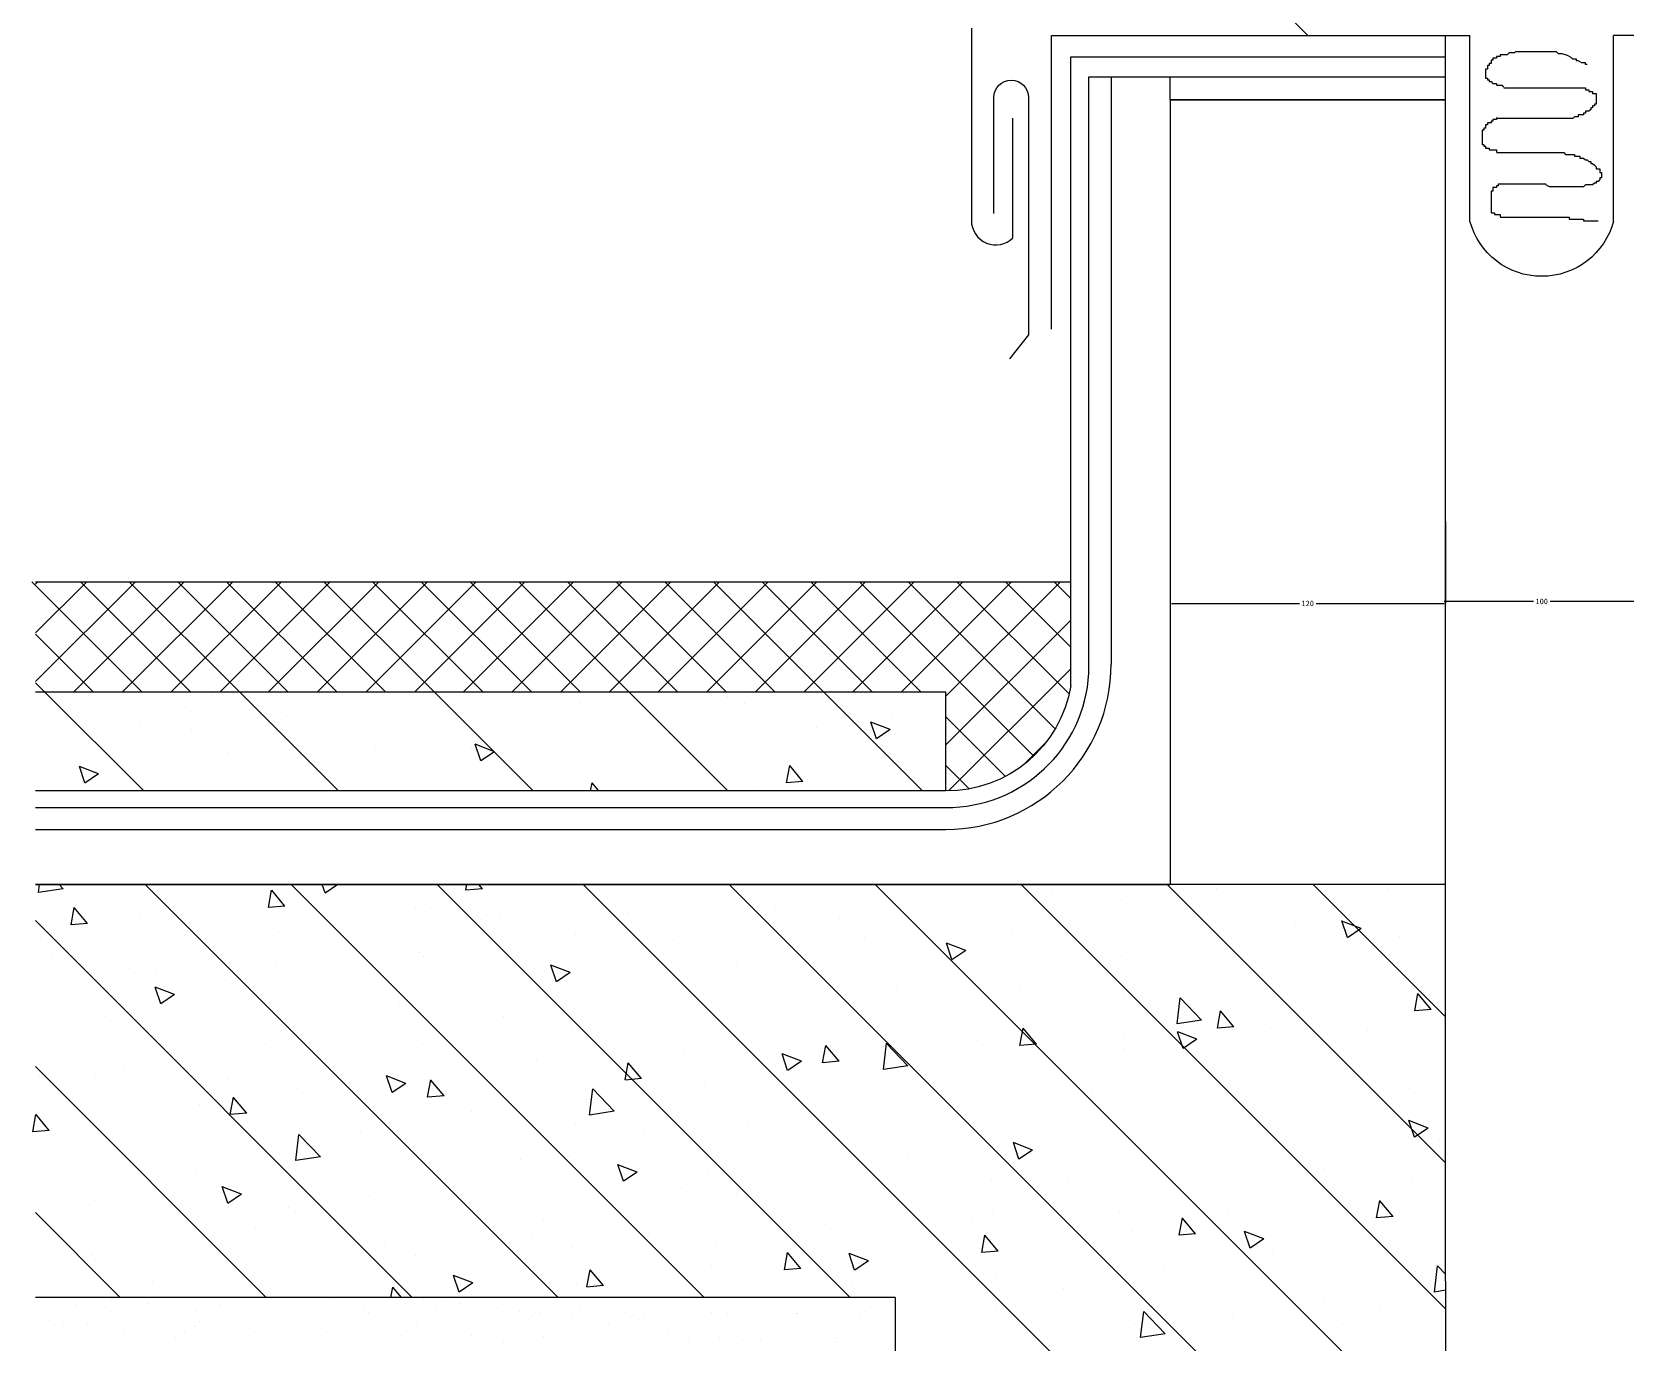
# Model space of a CAD drawing. Header units: metres. Extents: x -53639 to -48096, y 26117 to 28868.
# Drawn here: x -50565.3 to -50276, y 26707.3 to 26945.2 of the extents above; entities that cross this region are included whole.
import ezdxf

# ---------------------------------------------------------------- set-up
doc = ezdxf.new("R2010")
doc.units = ezdxf.units.M
for name, color, linetype in [('DIM', 7, 'Continuous'), ('DIM1', 7, 'Continuous'), ('HATCH', 8, 'Continuous'), ('L', 4, 'Continuous'), ('R', 1, 'Continuous')]:
    doc.layers.add(name, color=color, linetype=linetype)
doc.dimstyles.get("Standard").update_dxf_attribs({"dimtxt": 2.5, "dimasz": 2.5, "dimexe": 1.25, "dimexo": 0.625, "dimtad": 1, "dimcen": 2.5, "dimazin": 3, "dimtfac": 1, "dimtmove": 0, "dimatfit": 3})

# ---------------------------------------------------------------- blocks, each defined once
blk = doc.blocks.new('*D4')
for p, q in [((-50308.63, 26856.32), (-50308.63, 26841.79)), ((-50273.66, 26848.58), (-50273.66, 26841.79)), ((-50292.645, 26841.79), (-50308.88, 26841.79)), ((-50273.41, 26841.79), (-50289.645, 26841.79))]:
    blk.add_line(p, q)
at = {"layer": 'Defpoints'}
for p in [(-50308.63, 26856.32), (-50273.66, 26848.58), (-50273.66, 26841.79)]:
    blk.add_point(p, dxfattribs=at)
at = {"layer": 'DIM1', "insert": (-50291.145, 26841.79), "char_height": 1, "attachment_point": 5}
blk.add_mtext('100', dxfattribs=at)
blk = doc.blocks.new('*D6')
for p, q in [((-50358.63, 26848.58), (-50358.63, 26841.43)), ((-50308.63, 26848.58), (-50308.63, 26841.43)), ((-50358.38, 26841.43), (-50335.13, 26841.43)), ((-50332.13, 26841.43), (-50308.88, 26841.43))]:
    blk.add_line(p, q)
at = {"layer": 'Defpoints'}
for p in [(-50358.63, 26848.58), (-50308.63, 26848.58), (-50358.63, 26841.43)]:
    blk.add_point(p, dxfattribs=at)
at = {"layer": 'DIM1', "insert": (-50333.63, 26841.43), "char_height": 1, "attachment_point": 5}
blk.add_mtext('120', dxfattribs=at)

msp = doc.modelspace()

# ---------------------------------------------------------------- hatches: boundary and pattern name
at = {"layer": 'HATCH'}
h = msp.add_hatch(dxfattribs=at)
h.set_pattern_fill('AR-SAND', scale=2)
h.paths.add_polyline_path([(-50358.63, 26937.07), (-50358.63, 26932.89), (-50308.63, 26932.89), (-50308.63, 26937.07)])
h = msp.add_hatch(dxfattribs=at)
h.set_pattern_fill('AR-CONC', scale=5)
h.paths.add_polyline_path([(-50358.63, 26790.39), (-50308.63, 26790.39), (-50308.63, 26932.89), (-50358.63, 26932.89)])
h.paths.add_polyline_path([(-50223.66, 26932.89), (-50273.66, 26932.89), (-50273.66, 26790.39), (-50223.66, 26790.39)])

# ---------------------------------------------------------------- linework, layer by layer
at = {"layer": 'DIM'}
msp.add_line((-50308.63, 26932.89), (-50308.63, 26944.55), dxfattribs=at)
at = {"layer": 'HATCH'}
for p, q in [((-50545.29, 26825.37), (-50565.28, 26845.36)), ((-50564.62, 26844.91), (-50564.17, 26845.36)), ((-50564.62, 26836.07), (-50555.33, 26845.36)), ((-50564.62, 26827.23), (-50546.49, 26845.36)), ((-50557.64, 26825.37), (-50537.65, 26845.36)), ((-50536.45, 26825.37), (-50556.44, 26845.36)), ((-50548.8, 26825.37), (-50528.81, 26845.36)), ((-50527.61, 26825.37), (-50547.6, 26845.36)), ((-50539.96, 26825.37), (-50519.97, 26845.36)), ((-50518.78, 26825.37), (-50538.77, 26845.36)), ((-50531.12, 26825.37), (-50511.14, 26845.36)), ((-50509.94, 26825.37), (-50529.93, 26845.36)), ((-50522.29, 26825.37), (-50502.3, 26845.36)), ((-50501.1, 26825.37), (-50521.09, 26845.36)), ((-50513.45, 26825.37), (-50493.46, 26845.36)), ((-50492.26, 26825.37), (-50512.25, 26845.36)), ((-50504.61, 26825.37), (-50484.62, 26845.36)), ((-50483.42, 26825.37), (-50503.41, 26845.36)), ((-50495.77, 26825.37), (-50475.78, 26845.36)), ((-50474.58, 26825.37), (-50494.57, 26845.36)), ((-50486.93, 26825.37), (-50466.94, 26845.36)), ((-50465.74, 26825.37), (-50485.73, 26845.36)), ((-50478.09, 26825.37), (-50458.1, 26845.36)), ((-50456.9, 26825.37), (-50476.89, 26845.36)), ((-50469.25, 26825.37), (-50449.26, 26845.36)), ((-50448.07, 26825.37), (-50468.05, 26845.36)), ((-50460.41, 26825.37), (-50440.42, 26845.36)), ((-50439.23, 26825.37), (-50459.22, 26845.36)), ((-50451.58, 26825.37), (-50431.59, 26845.36)), ((-50430.39, 26825.37), (-50450.38, 26845.36)), ((-50442.74, 26825.37), (-50422.75, 26845.36)), ((-50421.55, 26825.37), (-50441.54, 26845.36)), ((-50433.9, 26825.37), (-50413.91, 26845.36)), ((-50412.71, 26825.37), (-50432.7, 26845.36)), ((-50425.06, 26825.37), (-50405.07, 26845.36)), ((-50403.87, 26825.37), (-50423.86, 26845.36)), ((-50416.22, 26825.37), (-50396.23, 26845.36)), ((-50383.43, 26813.77), (-50415.02, 26845.36)), ((-50407.38, 26825.37), (-50387.39, 26845.36)), ((-50379.52, 26818.7), (-50406.18, 26845.36)), ((-50399.33, 26824.59), (-50378.55, 26845.36)), ((-50376.97, 26824.99), (-50397.34, 26845.36)), ((-50376.65, 26833.51), (-50388.51, 26845.36)), ((-50376.65, 26842.35), (-50379.67, 26845.36)), ((-50399.33, 26815.75), (-50376.65, 26838.42)), ((-50554.13, 26825.37), (-50564.62, 26835.86)), ((-50398.85, 26807.39), (-50376.65, 26829.58)), ((-50562.97, 26825.37), (-50564.62, 26827.02)), ((-50544.98, 26807.38), (-50562.97, 26825.37)), ((-50532.44, 26824.78), (-50532.44, 26824.78)), ((-50509.63, 26807.38), (-50527.61, 26825.37)), ((-50474.27, 26807.38), (-50492.26, 26825.37)), ((-50438.92, 26807.38), (-50456.9, 26825.37)), ((-50434.91, 26824.76), (-50434.91, 26824.76)), ((-50403.56, 26807.38), (-50421.55, 26825.37)), ((-50536.45, 26821.78), (-50536.45, 26821.78)), ((-50492.4, 26822.2), (-50492.4, 26822.2)), ((-50465.71, 26823.32), (-50465.71, 26823.32)), ((-50439.02, 26824.45), (-50439.02, 26824.45)), ((-50435.87, 26823.34), (-50435.87, 26823.34)), ((-50423.35, 26821.7), (-50423.35, 26821.7)), ((-50548.77, 26820.22), (-50548.77, 26820.22)), ((-50545.78, 26819.94), (-50545.78, 26819.94)), ((-50519.09, 26821.07), (-50519.09, 26821.07)), ((-50503.28, 26819.78), (-50503.28, 26819.78)), ((-50422.87, 26818.86), (-50422.87, 26818.86)), ((-50411.93, 26816.83), (-50412.95, 26819.86)), ((-50409.44, 26818.51), (-50412.94, 26819.85)), ((-50409.23, 26821.24), (-50409.23, 26821.24)), ((-50388.56, 26810.06), (-50399.33, 26820.83)), ((-50536.26, 26818.57), (-50536.26, 26818.57)), ((-50511.19, 26818.58), (-50511.19, 26818.58)), ((-50481.3, 26814.51), (-50484.8, 26815.85)), ((-50483.79, 26812.83), (-50484.8, 26815.85)), ((-50476.25, 26816.61), (-50476.25, 26816.61)), ((-50449.56, 26817.74), (-50449.56, 26817.74)), ((-50409.44, 26818.51), (-50411.93, 26816.83)), ((-50385.02, 26812.38), (-50381.32, 26816.08)), ((-50556.33, 26813.22), (-50556.33, 26813.22)), ((-50529.64, 26814.35), (-50529.64, 26814.35)), ((-50504.68, 26814.41), (-50504.68, 26814.41)), ((-50502.94, 26815.48), (-50502.94, 26815.48)), ((-50485.52, 26815.06), (-50485.52, 26815.06)), ((-50481.3, 26814.51), (-50483.79, 26812.83)), ((-50474.12, 26814.77), (-50474.12, 26814.77)), ((-50555.65, 26808.83), (-50556.66, 26811.85)), ((-50553.16, 26810.5), (-50556.66, 26811.84)), ((-50553.16, 26810.5), (-50555.64, 26808.82)), ((-50485.74, 26811.92), (-50485.74, 26811.92)), ((-50473.23, 26810.27), (-50473.23, 26810.27)), ((-50459.55, 26811.31), (-50459.55, 26811.31)), ((-50428.27, 26808.85), (-50427.69, 26811.98)), ((-50425.28, 26809.11), (-50427.69, 26811.98)), ((-50395.11, 26807.77), (-50399.33, 26811.99)), ((-50561.81, 26808.89), (-50561.81, 26808.89)), ((-50463.83, 26807.38), (-50463.56, 26808.85)), ((-50462.33, 26807.38), (-50463.55, 26808.84)), ((-50444.96, 26809.76), (-50444.96, 26809.76)), ((-50434.3, 26808.11), (-50434.3, 26808.11)), ((-50425.28, 26809.11), (-50428.27, 26808.85)), ((-50564.06, 26788.95), (-50563.89, 26790.39)), ((-50559.6, 26789.63), (-50560.33, 26790.39)), ((-50469.72, 26715.43), (-50544.68, 26790.39)), ((-50443.22, 26715.43), (-50518.18, 26790.39)), ((-50512.04, 26788.86), (-50512.55, 26790.39)), ((-50509.75, 26790.39), (-50512.03, 26788.85)), ((-50416.72, 26715.43), (-50491.68, 26790.39)), ((-50486.48, 26789.36), (-50486.29, 26790.39)), ((-50483.49, 26789.61), (-50484.14, 26790.39)), ((-50308.63, 26633.84), (-50465.17, 26790.39)), ((-50308.63, 26660.35), (-50438.67, 26790.39)), ((-50308.63, 26686.85), (-50412.17, 26790.39)), ((-50308.63, 26713.35), (-50385.67, 26790.39)), ((-50308.63, 26739.85), (-50359.16, 26790.39)), ((-50308.63, 26766.36), (-50332.66, 26790.39)), ((-50559.6, 26789.63), (-50564.05, 26788.94)), ((-50522.33, 26786.22), (-50521.75, 26789.36)), ((-50519.33, 26786.47), (-50521.74, 26789.34)), ((-50511.77, 26788.68), (-50511.77, 26788.68)), ((-50483.49, 26789.61), (-50486.47, 26789.35)), ((-50444.29, 26787.77), (-50444.29, 26787.77)), ((-50403.62, 26787.49), (-50403.62, 26787.49)), ((-50389.2, 26788.73), (-50389.2, 26788.73)), ((-50379.99, 26789.32), (-50379.99, 26789.32)), ((-50376.94, 26788.62), (-50376.94, 26788.62)), ((-50367.48, 26787.67), (-50367.48, 26787.67)), ((-50350.26, 26789.75), (-50350.26, 26789.75)), ((-50318.94, 26789.7), (-50318.94, 26789.7)), ((-50558.17, 26783.09), (-50557.59, 26786.22)), ((-50555.17, 26783.34), (-50557.58, 26786.21)), ((-50545.77, 26784.8), (-50545.77, 26784.8)), ((-50519.33, 26786.47), (-50522.32, 26786.21)), ((-50495.71, 26786.25), (-50495.71, 26786.25)), ((-50492.84, 26786.19), (-50492.84, 26786.19)), ((-50483.65, 26784.11), (-50483.65, 26784.11)), ((-50480.33, 26784.55), (-50480.33, 26784.55)), ((-50456.97, 26785.24), (-50456.97, 26785.24)), ((-50430.3, 26786.37), (-50430.3, 26786.37)), ((-50418.63, 26784.26), (-50418.63, 26784.26)), ((-50334.12, 26784.16), (-50334.12, 26784.16)), ((-50316.42, 26786.68), (-50316.42, 26786.68)), ((-50496.22, 26715.43), (-50564.62, 26783.83)), ((-50555.17, 26783.34), (-50558.16, 26783.07)), ((-50537, 26781.86), (-50537, 26781.86)), ((-50520.53, 26781.6), (-50520.53, 26781.6)), ((-50510.33, 26782.98), (-50510.33, 26782.98)), ((-50466.57, 26781.25), (-50466.57, 26781.25)), ((-50387.48, 26781.91), (-50387.48, 26781.91)), ((-50360.8, 26783.03), (-50360.8, 26783.03)), ((-50360.05, 26783.73), (-50360.05, 26783.73)), ((-50335.92, 26783.51), (-50335.92, 26783.51)), ((-50326.41, 26780.75), (-50327.42, 26783.77)), ((-50323.92, 26782.41), (-50327.42, 26783.76)), ((-50323.92, 26782.41), (-50326.4, 26780.74)), ((-50563.68, 26780.73), (-50563.68, 26780.73)), ((-50467.51, 26778.53), (-50467.51, 26778.53)), ((-50448.77, 26780.39), (-50448.77, 26780.39)), ((-50440.83, 26779.65), (-50440.83, 26779.65)), ((-50414.16, 26780.78), (-50414.16, 26780.78)), ((-50398.23, 26776.75), (-50399.24, 26779.77)), ((-50395.73, 26778.41), (-50399.23, 26779.76)), ((-50395.73, 26778.41), (-50398.22, 26776.74)), ((-50392.67, 26780.51), (-50392.67, 26780.51)), ((-50330.91, 26778.73), (-50330.91, 26778.73)), ((-50316.99, 26781.02), (-50316.99, 26781.02)), ((-50561.62, 26777.27), (-50561.62, 26777.27)), ((-50520.86, 26776.27), (-50520.86, 26776.27)), ((-50494.87, 26778.08), (-50494.87, 26778.08)), ((-50494.19, 26777.4), (-50494.19, 26777.4)), ((-50470.05, 26772.75), (-50471.06, 26775.77)), ((-50467.55, 26774.41), (-50471.05, 26775.75)), ((-50437.43, 26776.25), (-50437.43, 26776.25)), ((-50429.84, 26777.9), (-50429.84, 26777.9)), ((-50417.33, 26776.25), (-50417.33, 26776.25)), ((-50367.43, 26777.31), (-50367.43, 26777.31)), ((-50547.54, 26775.14), (-50547.54, 26775.14)), ((-50542.69, 26774.78), (-50542.69, 26774.78)), ((-50530.18, 26773.13), (-50530.18, 26773.13)), ((-50467.55, 26774.41), (-50470.04, 26772.73)), ((-50468.92, 26774.34), (-50468.92, 26774.34)), ((-50341.77, 26773.79), (-50341.77, 26773.79)), ((-50541.87, 26768.74), (-50542.88, 26771.76)), ((-50539.37, 26770.41), (-50542.87, 26771.75)), ((-50539.37, 26770.41), (-50541.86, 26768.73)), ((-50443.68, 26771.14), (-50443.68, 26771.14)), ((-50408.28, 26771.25), (-50408.28, 26771.25)), ((-50385.77, 26772.1), (-50385.77, 26772.1)), ((-50366.85, 26769.61), (-50366.85, 26769.61)), ((-50357.35, 26765.08), (-50356.8, 26769.83)), ((-50352.9, 26765.76), (-50356.79, 26769.82)), ((-50315.82, 26770.04), (-50315.82, 26770.04)), ((-50314.2, 26767.45), (-50313.62, 26770.58)), ((-50311.2, 26767.7), (-50313.61, 26770.57)), ((-50545.17, 26768.17), (-50545.17, 26768.17)), ((-50498.62, 26768.97), (-50498.62, 26768.97)), ((-50418.02, 26767.62), (-50418.02, 26767.62)), ((-50354.33, 26767.96), (-50354.33, 26767.96)), ((-50350.04, 26764.31), (-50349.46, 26767.45)), ((-50347.04, 26764.56), (-50349.45, 26767.43)), ((-50311.2, 26767.7), (-50314.19, 26767.44)), ((-50551.94, 26766.44), (-50551.94, 26766.44)), ((-50519.93, 26764.97), (-50519.93, 26764.97)), ((-50479.69, 26766.48), (-50479.69, 26766.48)), ((-50467.18, 26764.84), (-50467.18, 26764.84)), ((-50392.06, 26763.87), (-50392.06, 26763.87)), ((-50385.89, 26761.18), (-50385.31, 26764.31)), ((-50382.89, 26761.43), (-50385.3, 26764.3)), ((-50379.14, 26766.24), (-50379.14, 26766.24)), ((-50352.9, 26765.76), (-50357.34, 26765.07)), ((-50347.04, 26764.56), (-50350.03, 26764.3)), ((-50340.32, 26764.35), (-50340.32, 26764.35)), ((-50322.77, 26763.8), (-50322.77, 26763.8)), ((-50313.65, 26765.47), (-50313.65, 26765.47)), ((-50522.79, 26761.44), (-50522.79, 26761.44)), ((-50494.27, 26761.45), (-50494.27, 26761.45)), ((-50421.73, 26758.04), (-50421.15, 26761.17)), ((-50418.73, 26758.29), (-50421.14, 26761.16)), ((-50420.35, 26760.96), (-50420.35, 26760.96)), ((-50410.68, 26756.81), (-50410.13, 26761.56)), ((-50406.23, 26757.49), (-50410.12, 26761.55)), ((-50393.68, 26762.09), (-50393.68, 26762.09)), ((-50382.89, 26761.43), (-50385.88, 26761.16)), ((-50367, 26763.22), (-50367, 26763.22)), ((-50356.24, 26760.63), (-50357.25, 26763.65)), ((-50353.75, 26762.29), (-50357.24, 26763.64)), ((-50353.75, 26762.29), (-50356.23, 26760.62)), ((-50349.99, 26761.24), (-50349.99, 26761.24)), ((-50473.71, 26758.71), (-50473.71, 26758.71)), ((-50457.57, 26754.91), (-50457, 26758.04)), ((-50454.58, 26755.15), (-50456.99, 26758.03)), ((-50447.03, 26759.84), (-50447.03, 26759.84)), ((-50435.62, 26760.68), (-50435.62, 26760.68)), ((-50428.06, 26756.63), (-50429.07, 26759.65)), ((-50425.56, 26758.29), (-50429.06, 26759.64)), ((-50425.56, 26758.29), (-50428.05, 26756.62)), ((-50418.73, 26758.29), (-50421.72, 26758.03)), ((-50416.7, 26758.19), (-50416.7, 26758.19)), ((-50366.82, 26760.67), (-50366.82, 26760.67)), ((-50522.73, 26715.43), (-50564.62, 26757.33)), ((-50563.91, 26755.47), (-50563.91, 26755.47)), ((-50553.74, 26755.33), (-50553.74, 26755.33)), ((-50548.47, 26757.56), (-50548.47, 26757.56)), ((-50529.54, 26755.07), (-50529.54, 26755.07)), ((-50527.06, 26756.46), (-50527.06, 26756.46)), ((-50499.88, 26752.63), (-50500.89, 26755.65)), ((-50497.38, 26754.29), (-50500.88, 26755.63)), ((-50500.38, 26757.58), (-50500.38, 26757.58)), ((-50493.65, 26756.44), (-50493.65, 26756.44)), ((-50468.31, 26757.7), (-50468.31, 26757.7)), ((-50454.58, 26755.15), (-50457.56, 26754.89)), ((-50406.23, 26757.49), (-50410.67, 26756.8)), ((-50404.19, 26756.54), (-50404.19, 26756.54)), ((-50341.16, 26757.15), (-50341.16, 26757.15)), ((-50320.85, 26756.24), (-50320.85, 26756.24)), ((-50517.03, 26753.42), (-50517.03, 26753.42)), ((-50497.38, 26754.29), (-50499.87, 26752.61)), ((-50493.42, 26751.77), (-50492.84, 26754.9)), ((-50490.42, 26752.02), (-50492.83, 26754.89)), ((-50464.02, 26748.54), (-50463.46, 26753.29)), ((-50459.56, 26749.22), (-50463.45, 26753.28)), ((-50443.07, 26754.5), (-50443.07, 26754.5)), ((-50372.63, 26752.39), (-50372.63, 26752.39)), ((-50315.21, 26753.41), (-50315.21, 26753.41)), ((-50544.56, 26751.53), (-50544.56, 26751.53)), ((-50534.77, 26750.47), (-50534.77, 26750.47)), ((-50529.26, 26748.63), (-50528.68, 26751.77)), ((-50526.26, 26748.88), (-50528.67, 26751.75)), ((-50490.42, 26752.02), (-50493.41, 26751.76)), ((-50485.47, 26749.26), (-50485.47, 26749.26)), ((-50464.51, 26751.43), (-50464.51, 26751.43)), ((-50417.41, 26750.98), (-50417.41, 26750.98)), ((-50353.7, 26749.9), (-50353.7, 26749.9)), ((-50565.1, 26745.5), (-50564.53, 26748.63)), ((-50562.11, 26745.75), (-50564.52, 26748.62)), ((-50526.26, 26748.88), (-50529.25, 26748.62)), ((-50519.32, 26748.33), (-50519.32, 26748.33)), ((-50466.55, 26746.77), (-50466.55, 26746.77)), ((-50459.56, 26749.22), (-50464.01, 26748.53)), ((-50435.36, 26746.43), (-50435.36, 26746.43)), ((-50391.46, 26747.24), (-50391.46, 26747.24)), ((-50341.19, 26748.25), (-50341.19, 26748.25)), ((-50314.25, 26744.51), (-50315.27, 26747.53)), ((-50311.76, 26746.18), (-50315.26, 26747.52)), ((-50562.11, 26745.75), (-50565.1, 26745.48)), ((-50517.35, 26740.27), (-50516.8, 26745.01)), ((-50512.9, 26740.95), (-50516.79, 26745.01)), ((-50505.62, 26745.46), (-50505.62, 26745.46)), ((-50493.66, 26744.81), (-50493.66, 26744.81)), ((-50454.04, 26745.13), (-50454.04, 26745.13)), ((-50386.07, 26740.51), (-50387.08, 26743.53)), ((-50383.58, 26742.17), (-50387.07, 26743.52)), ((-50366.21, 26744.04), (-50366.21, 26744.04)), ((-50311.76, 26746.18), (-50314.24, 26744.5)), ((-50309.63, 26744.09), (-50309.63, 26744.09)), ((-50512.9, 26740.95), (-50517.34, 26740.26)), ((-50467.7, 26741.07), (-50467.7, 26741.07)), ((-50422.48, 26740.97), (-50422.48, 26740.97)), ((-50406.22, 26741.43), (-50406.22, 26741.43)), ((-50383.58, 26742.17), (-50386.06, 26740.5)), ((-50535.32, 26737.85), (-50535.32, 26737.85)), ((-50476.48, 26740.46), (-50476.48, 26740.46)), ((-50457.89, 26736.51), (-50458.9, 26739.53)), ((-50455.39, 26738.17), (-50458.89, 26739.52)), ((-50455.39, 26738.17), (-50457.88, 26736.5)), ((-50442.46, 26737.87), (-50442.46, 26737.87)), ((-50403.55, 26738.48), (-50403.55, 26738.48)), ((-50340.56, 26740.52), (-50340.56, 26740.52)), ((-50330.59, 26738.81), (-50330.59, 26738.81)), ((-50543.95, 26734.89), (-50543.95, 26734.89)), ((-50529.71, 26732.51), (-50530.72, 26735.53)), ((-50527.21, 26734.17), (-50530.71, 26735.51)), ((-50516.4, 26735.36), (-50516.4, 26735.36)), ((-50447.34, 26735.46), (-50447.34, 26735.46)), ((-50410.62, 26735.43), (-50410.62, 26735.43)), ((-50391.04, 26736.83), (-50391.04, 26736.83)), ((-50383.94, 26736.56), (-50383.94, 26736.56)), ((-50377.08, 26736.43), (-50377.08, 26736.43)), ((-50357.27, 26737.68), (-50357.27, 26737.68)), ((-50314.6, 26736.77), (-50314.6, 26736.77)), ((-50553.85, 26732.98), (-50553.85, 26732.98)), ((-50527.21, 26734.17), (-50529.7, 26732.49)), ((-50503.89, 26733.71), (-50503.89, 26733.71)), ((-50490.65, 26732.05), (-50490.65, 26732.05)), ((-50463.98, 26733.17), (-50463.98, 26733.17)), ((-50437.3, 26734.3), (-50437.3, 26734.3)), ((-50416.8, 26734.35), (-50416.8, 26734.35)), ((-50359.48, 26732.68), (-50359.48, 26732.68)), ((-50341.13, 26732.1), (-50341.13, 26732.1)), ((-50321.13, 26729.86), (-50320.55, 26732.99)), ((-50318.13, 26730.11), (-50320.54, 26732.98)), ((-50314.45, 26733.22), (-50314.45, 26733.22)), ((-50549.23, 26715.43), (-50564.62, 26730.83)), ((-50544.01, 26729.79), (-50544.01, 26729.79)), ((-50518.71, 26731.7), (-50518.71, 26731.7)), ((-50517.33, 26730.92), (-50517.33, 26730.92)), ((-50472.33, 26729.55), (-50472.33, 26729.55)), ((-50418.19, 26730.46), (-50418.19, 26730.46)), ((-50394.48, 26729.84), (-50394.48, 26729.84)), ((-50390.85, 26730.6), (-50390.85, 26730.6)), ((-50367.8, 26730.97), (-50367.8, 26730.97)), ((-50356.97, 26726.72), (-50356.4, 26729.86)), ((-50353.98, 26726.97), (-50356.39, 26729.84)), ((-50347.93, 26731.42), (-50347.93, 26731.42)), ((-50340.55, 26730.18), (-50340.55, 26730.18)), ((-50318.13, 26730.11), (-50321.12, 26729.85)), ((-50524.71, 26727.98), (-50524.71, 26727.98)), ((-50493.05, 26728.18), (-50493.05, 26728.18)), ((-50474.51, 26726.46), (-50474.51, 26726.46)), ((-50453.4, 26727.06), (-50453.4, 26727.06)), ((-50447.84, 26727.59), (-50447.84, 26727.59)), ((-50421.16, 26728.72), (-50421.16, 26728.72)), ((-50392.82, 26723.59), (-50392.24, 26726.72)), ((-50389.82, 26723.84), (-50392.23, 26726.71)), ((-50365.61, 26727.4), (-50365.61, 26727.4)), ((-50353.98, 26726.97), (-50356.97, 26726.71)), ((-50344.08, 26724.39), (-50345.09, 26727.41)), ((-50341.59, 26726.06), (-50345.09, 26727.4)), ((-50328.04, 26728.54), (-50328.04, 26728.54)), ((-50318.79, 26726.42), (-50318.79, 26726.42)), ((-50527.87, 26724.21), (-50527.87, 26724.21)), ((-50501.19, 26725.33), (-50501.19, 26725.33)), ((-50467.1, 26724.43), (-50467.1, 26724.43)), ((-50440.89, 26725.42), (-50440.89, 26725.42)), ((-50428.66, 26720.45), (-50428.08, 26723.58)), ((-50425.67, 26720.7), (-50428.08, 26723.57)), ((-50415.9, 26720.39), (-50416.91, 26723.41)), ((-50413.4, 26722.05), (-50416.9, 26723.4)), ((-50389.82, 26723.84), (-50392.81, 26723.57)), ((-50389.05, 26725.45), (-50389.05, 26725.45)), ((-50341.59, 26726.06), (-50344.07, 26724.38)), ((-50339.95, 26723.88), (-50339.95, 26723.88)), ((-50554.54, 26723.08), (-50554.54, 26723.08)), ((-50553.74, 26722.29), (-50553.74, 26722.29)), ((-50495.57, 26722.97), (-50495.57, 26722.97)), ((-50464.51, 26717.32), (-50463.93, 26720.45)), ((-50461.51, 26717.56), (-50463.92, 26720.44)), ((-50441.85, 26721.23), (-50441.85, 26721.23)), ((-50425.67, 26720.7), (-50428.65, 26720.44)), ((-50413.4, 26722.05), (-50415.89, 26720.38)), ((-50409.33, 26721.26), (-50409.33, 26721.26)), ((-50359.91, 26720.45), (-50359.91, 26720.45)), ((-50310.64, 26716.4), (-50310.09, 26721.15)), ((-50308.63, 26719.63), (-50310.08, 26721.14)), ((-50543.34, 26718.26), (-50543.34, 26718.26)), ((-50522.18, 26718.14), (-50522.18, 26718.14)), ((-50487.72, 26716.39), (-50488.73, 26719.41)), ((-50485.22, 26718.05), (-50488.72, 26719.39)), ((-50485.22, 26718.05), (-50487.71, 26716.38)), ((-50466.42, 26717.97), (-50466.42, 26717.97)), ((-50461.51, 26717.56), (-50464.5, 26717.3)), ((-50416.2, 26717.71), (-50416.2, 26717.71)), ((-50390.4, 26718.77), (-50390.4, 26718.77)), ((-50313.99, 26720.14), (-50313.99, 26720.14)), ((-50550.87, 26714.64), (-50550.87, 26714.64)), ((-50510.56, 26715.25), (-50510.56, 26715.25)), ((-50503.25, 26715.65), (-50503.25, 26715.65)), ((-50500.12, 26715.43), (-50499.77, 26717.31)), ((-50498.19, 26715.43), (-50499.76, 26717.3)), ((-50494.22, 26715.16), (-50494.22, 26715.16)), ((-50490.16, 26714.62), (-50490.16, 26714.62)), ((-50377.89, 26717.12), (-50377.89, 26717.12)), ((-50330.76, 26715.45), (-50330.76, 26715.45)), ((-50308.63, 26716.71), (-50310.63, 26716.39)), ((-50557.14, 26714.2), (-50557.14, 26714.2)), ((-50550.93, 26712.81), (-50550.93, 26712.81)), ((-50544.35, 26714.26), (-50544.35, 26714.26)), ((-50535.36, 26712.78), (-50535.36, 26712.78)), ((-50531.26, 26714.09), (-50531.26, 26714.09)), ((-50519.79, 26712.75), (-50519.79, 26712.75)), ((-50517.75, 26713.61), (-50517.75, 26713.61)), ((-50504.96, 26713.67), (-50504.96, 26713.67)), ((-50504.22, 26712.73), (-50504.22, 26712.73)), ((-50494.61, 26711.71), (-50494.61, 26711.71)), ((-50491.88, 26713.5), (-50491.88, 26713.5)), ((-50488.65, 26712.7), (-50488.65, 26712.7)), ((-50487.55, 26714.28), (-50487.55, 26714.28)), ((-50480.76, 26713.38), (-50480.76, 26713.38)), ((-50478.37, 26713.02), (-50478.37, 26713.02)), ((-50476.7, 26712.85), (-50476.7, 26712.85)), ((-50474.6, 26711.88), (-50474.6, 26711.88)), ((-50474.1, 26712.51), (-50474.1, 26712.51)), ((-50473.08, 26712.67), (-50473.08, 26712.67)), ((-50465.58, 26713.08), (-50465.58, 26713.08)), ((-50457.51, 26712.64), (-50457.51, 26712.64)), ((-50454.3, 26712.32), (-50454.3, 26712.32)), ((-50452.49, 26712.91), (-50452.49, 26712.91)), ((-50441.94, 26712.61), (-50441.94, 26712.61)), ((-50438.99, 26712.42), (-50438.99, 26712.42)), ((-50434.29, 26712.49), (-50434.29, 26712.49)), ((-50426.37, 26712.58), (-50426.37, 26712.58)), ((-50426.2, 26712.48), (-50426.2, 26712.48)), ((-50414.91, 26712.09), (-50414.91, 26712.09)), ((-50413.99, 26712.93), (-50413.99, 26712.93)), ((-50413.11, 26712.32), (-50413.11, 26712.32)), ((-50410.8, 26712.56), (-50410.8, 26712.56)), ((-50390.24, 26713.97), (-50390.24, 26713.97)), ((-50363.97, 26708.13), (-50363.42, 26712.88)), ((-50359.52, 26708.81), (-50363.41, 26712.87)), ((-50347.33, 26712.28), (-50347.33, 26712.28)), ((-50346.33, 26712.97), (-50346.33, 26712.97)), ((-50320.65, 26713.41), (-50320.65, 26713.41)), ((-50564.2, 26709.74), (-50564.2, 26709.74)), ((-50562.06, 26711.14), (-50562.06, 26711.14)), ((-50559.46, 26710.8), (-50559.46, 26710.8)), ((-50555.22, 26710.65), (-50555.22, 26710.65)), ((-50552.67, 26709.9), (-50552.67, 26709.9)), ((-50551.11, 26709.57), (-50551.11, 26709.57)), ((-50548.6, 26709.37), (-50548.6, 26709.37)), ((-50546, 26709.03), (-50546, 26709.03)), ((-50537.6, 26709.09), (-50537.6, 26709.09)), ((-50535.84, 26710.25), (-50535.84, 26710.25)), ((-50534.92, 26711.09), (-50534.92, 26711.09)), ((-50524.81, 26709.15), (-50524.81, 26709.15)), ((-50514.91, 26711.26), (-50514.91, 26711.26)), ((-50511.72, 26708.98), (-50511.72, 26708.98)), ((-50495.53, 26710.86), (-50495.53, 26710.86)), ((-50467.3, 26711.61), (-50467.3, 26711.61)), ((-50463.24, 26711.08), (-50463.24, 26711.08)), ((-50460.64, 26710.73), (-50460.64, 26710.73)), ((-50455.22, 26711.48), (-50455.22, 26711.48)), ((-50453.84, 26709.84), (-50453.84, 26709.84)), ((-50449.78, 26709.3), (-50449.78, 26709.3)), ((-50447.18, 26708.96), (-50447.18, 26708.96)), ((-50400.68, 26710.03), (-50400.68, 26710.03)), ((-50374, 26711.15), (-50374, 26711.15)), ((-50365, 26710.77), (-50365, 26710.77)), ((-50359.52, 26708.81), (-50363.97, 26708.12)), ((-50327.41, 26710.47), (-50327.41, 26710.47)), ((-50314.9, 26708.83), (-50314.9, 26708.83)), ((-50539.21, 26708.13), (-50539.21, 26708.13)), ((-50535.14, 26707.6), (-50535.14, 26707.6)), ((-50498.22, 26708.49), (-50498.22, 26708.49)), ((-50485.43, 26708.56), (-50485.43, 26708.56)), ((-50479.58, 26707.32), (-50479.58, 26707.32)), ((-50472.34, 26708.39), (-50472.34, 26708.39)), ((-50459.57, 26707.49), (-50459.57, 26707.49)), ((-50458.84, 26707.9), (-50458.84, 26707.9)), ((-50446.05, 26707.96), (-50446.05, 26707.96)), ((-50440.39, 26708.07), (-50440.39, 26708.07)), ((-50439.27, 26707.93), (-50439.27, 26707.93)), ((-50436.32, 26707.53), (-50436.32, 26707.53)), ((-50432.96, 26707.8), (-50432.96, 26707.8)), ((-50419.45, 26707.31), (-50419.45, 26707.31)), ((-50419.26, 26708.1), (-50419.26, 26708.1)), ((-50408.14, 26707.97), (-50408.14, 26707.97))]:
    msp.add_line(p, q, dxfattribs=at)
at = {"layer": 'L'}
for p, q in [((-50333.59, 26944.55), (-50429.18, 27041.39)), ((-50299.37, 26940.42), (-50300.02, 26940.42)), ((-50300.02, 26940.42), (-50300.02, 26940.09)), ((-50298.72, 26940.74), (-50299.37, 26940.74)), ((-50299.37, 26940.74), (-50299.37, 26940.42)), ((-50297.41, 26941.07), (-50298.72, 26941.07)), ((-50298.72, 26941.07), (-50298.72, 26940.74)), ((-50297.09, 26941.4), (-50297.41, 26941.07)), ((-50296.11, 26941.4), (-50297.09, 26941.4)), ((-50295.78, 26941.72), (-50296.11, 26941.4)), ((-50288.44, 26941.56), (-50295.76, 26941.56)), ((-50288.11, 26941.23), (-50288.44, 26941.56)), ((-50287.46, 26941.23), (-50288.11, 26941.23)), ((-50286.48, 26940.9), (-50287.46, 26941.23)), ((-50285.83, 26940.58), (-50286.48, 26940.9)), ((-50285.5, 26940.25), (-50285.83, 26940.58)), ((-50284.85, 26940.25), (-50285.5, 26940.25)), ((-50285.18, 26940.25), (-50285.5, 26940.25)), ((-50284.85, 26939.93), (-50284.85, 26940.25)), ((-50301, 26938.46), (-50301.33, 26938.46)), ((-50301.33, 26938.46), (-50301.33, 26936.83)), ((-50300.68, 26939.11), (-50301, 26939.11)), ((-50301, 26939.11), (-50301, 26938.46)), ((-50300.35, 26939.44), (-50300.68, 26939.44)), ((-50300.68, 26939.44), (-50300.68, 26939.11)), ((-50300.02, 26940.09), (-50300.35, 26940.09)), ((-50300.35, 26940.09), (-50300.35, 26939.44)), ((-50284.52, 26939.93), (-50284.85, 26939.93)), ((-50283.87, 26939.6), (-50284.52, 26939.93)), ((-50283.22, 26939.6), (-50283.87, 26939.6)), ((-50283.22, 26939.27), (-50283.22, 26939.6)), ((-50282.89, 26939.27), (-50283.22, 26939.27)), ((-50369.33, 26937.07), (-50369.33, 26845.36)), ((-50358.63, 26932.89), (-50358.63, 26937.07)), ((-50301.33, 26936.83), (-50301, 26936.83)), ((-50301, 26936.83), (-50301, 26936.5)), ((-50301, 26936.5), (-50300.68, 26936.5)), ((-50300.68, 26936.5), (-50300.68, 26936.18)), ((-50300.68, 26936.18), (-50300.35, 26936.18)), ((-50300.35, 26936.18), (-50300.02, 26935.85)), ((-50300.02, 26935.85), (-50299.37, 26935.85)), ((-50299.37, 26935.85), (-50299.37, 26935.52)), ((-50299.37, 26935.52), (-50298.39, 26935.52)), ((-50298.39, 26935.52), (-50298.07, 26935.2)), ((-50298.04, 26935.03), (-50283.22, 26935.03)), ((-50283.22, 26935.03), (-50283.22, 26934.71)), ((-50283.22, 26934.71), (-50282.57, 26934.71)), ((-50282.57, 26934.71), (-50282.57, 26934.38)), ((-50282.57, 26934.38), (-50281.91, 26934.38)), ((-50281.91, 26934.38), (-50281.91, 26934.05)), ((-50281.91, 26934.05), (-50281.26, 26934.05)), ((-50281.59, 26931.77), (-50281.91, 26931.77)), ((-50281.91, 26931.77), (-50281.91, 26931.44)), ((-50281.26, 26932.1), (-50281.59, 26932.1)), ((-50281.59, 26932.1), (-50281.59, 26931.77)), ((-50281.26, 26934.05), (-50281.26, 26932.1)), ((-50300.35, 26928.67), (-50301, 26928.67)), ((-50301, 26928.67), (-50301, 26928.35)), ((-50300.02, 26929), (-50300.35, 26929)), ((-50300.35, 26929), (-50300.35, 26928.67)), ((-50299.37, 26929.33), (-50300.02, 26929.33)), ((-50300.02, 26929.33), (-50300.02, 26929)), ((-50299.37, 26929.65), (-50299.37, 26929.33)), ((-50285.5, 26929.49), (-50299.35, 26929.49)), ((-50285.18, 26929.81), (-50285.5, 26929.49)), ((-50284.52, 26929.81), (-50285.18, 26929.81)), ((-50283.55, 26930.14), (-50284.52, 26930.14)), ((-50284.52, 26930.14), (-50284.52, 26929.81)), ((-50283.22, 26930.47), (-50283.55, 26930.47)), ((-50283.55, 26930.47), (-50283.55, 26930.14)), ((-50282.57, 26930.79), (-50283.22, 26930.79)), ((-50283.22, 26930.79), (-50283.22, 26930.47)), ((-50282.24, 26931.12), (-50282.57, 26930.79)), ((-50281.91, 26931.44), (-50282.24, 26931.44)), ((-50282.24, 26931.44), (-50282.24, 26931.12)), ((-50301.66, 26927.37), (-50301.98, 26927.37)), ((-50301.98, 26927.37), (-50301.98, 26924.76)), ((-50301.33, 26927.7), (-50301.66, 26927.7)), ((-50301.66, 26927.7), (-50301.66, 26927.37)), ((-50301, 26928.35), (-50301.33, 26928.35)), ((-50301.33, 26928.35), (-50301.33, 26927.7)), ((-50301.98, 26924.76), (-50301.66, 26924.76)), ((-50301.66, 26924.76), (-50301.66, 26924.43)), ((-50301.66, 26924.43), (-50301.33, 26924.43)), ((-50301.33, 26924.43), (-50301.33, 26924.11)), ((-50301.33, 26924.11), (-50300.68, 26924.11)), ((-50300.68, 26924.11), (-50300.68, 26923.78)), ((-50300.68, 26923.78), (-50299.37, 26923.78)), ((-50299.37, 26923.78), (-50299.37, 26923.45)), ((-50299.35, 26923.29), (-50287.14, 26923.29)), ((-50287.14, 26923.29), (-50286.81, 26922.96)), ((-50286.81, 26922.96), (-50285.18, 26922.96)), ((-50285.18, 26922.96), (-50285.18, 26922.64)), ((-50285.18, 26922.64), (-50284.2, 26922.64)), ((-50284.2, 26922.64), (-50284.2, 26922.31)), ((-50284.2, 26922.31), (-50283.55, 26922.31)), ((-50283.55, 26922.31), (-50283.22, 26921.98)), ((-50283.22, 26921.98), (-50282.89, 26921.98)), ((-50282.89, 26921.98), (-50282.57, 26921.66)), ((-50282.57, 26921.66), (-50282.24, 26921.66)), ((-50282.24, 26921.66), (-50282.24, 26921.33)), ((-50282.24, 26921.33), (-50281.91, 26921.33)), ((-50281.91, 26921.33), (-50281.59, 26921.01)), ((-50281.59, 26921.01), (-50281.26, 26920.68)), ((-50281.26, 26920.68), (-50281.26, 26920.35)), ((-50281.26, 26920.35), (-50280.61, 26920.35)), ((-50280.61, 26920.35), (-50280.61, 26919.7)), ((-50299.05, 26917.26), (-50299.37, 26917.26)), ((-50299.37, 26917.26), (-50299.37, 26916.93)), ((-50299.05, 26917.58), (-50299.05, 26917.26)), ((-50290.42, 26917.58), (-50299.05, 26917.58)), ((-50289.75, 26917.09), (-50290.4, 26917.42)), ((-50283.55, 26917.09), (-50289.75, 26917.09)), ((-50283.22, 26917.42), (-50283.55, 26917.09)), ((-50281.91, 26917.42), (-50283.22, 26917.42)), ((-50281.59, 26917.74), (-50281.91, 26917.42)), ((-50281.26, 26917.74), (-50281.59, 26917.74)), ((-50280.93, 26918.07), (-50281.26, 26918.07)), ((-50281.26, 26918.07), (-50281.26, 26917.74)), ((-50280.61, 26918.4), (-50280.93, 26918.07)), ((-50280.61, 26919.7), (-50280.28, 26919.7)), ((-50280.28, 26918.72), (-50280.61, 26918.72)), ((-50280.61, 26918.72), (-50280.61, 26918.4)), ((-50280.28, 26919.7), (-50280.28, 26918.72)), ((-50300.02, 26916.28), (-50300.35, 26916.28)), ((-50300.35, 26916.28), (-50300.35, 26912.36)), ((-50299.37, 26916.93), (-50300.02, 26916.93)), ((-50300.02, 26916.93), (-50300.02, 26916.28)), ((-50300.35, 26912.36), (-50299.7, 26912.36)), ((-50299.7, 26912.36), (-50299.7, 26912.04)), ((-50299.7, 26912.04), (-50298.72, 26912.04)), ((-50298.72, 26912.04), (-50298.72, 26911.71)), ((-50298.7, 26911.55), (-50286.16, 26911.55)), ((-50286.16, 26911.55), (-50286.16, 26911.22)), ((-50286.16, 26911.22), (-50283.55, 26911.22)), ((-50283.55, 26911.22), (-50283.55, 26910.89)), ((-50283.55, 26910.89), (-50280.93, 26910.89)), ((-50564.62, 26845.36), (-50376.65, 26845.36)), ((-50369.33, 26845.36), (-50369.33, 26830.38)), ((-50564.62, 26825.37), (-50399.33, 26825.37)), ((-50399.33, 26807.38), (-50399.33, 26825.37)), ((-50564.62, 26800.38), (-50399.33, 26800.38))]:
    msp.add_line(p, q, dxfattribs=at)
for points in [[(-50394.7, 26945.88), (-50394.7, 26910.98, 0.67), (-50387.15, 26907.83), (-50387.15, 26929.53)], [(-50390.61, 26912.23), (-50390.61, 26933.3, -1), (-50384.31, 26933.3), (-50384.31, 26890.22), (-50387.78, 26885.82)], [(-50278.1, 26910.87, -0.77), (-50304.19, 26910.87)], [(-50564.62, 26804.38), (-50399.33, 26804.38, 0.4), (-50373.38, 26828.77)], [(-50376.65, 26826.53, -0.37), (-50399.33, 26807.38), (-50564.62, 26807.38)]]:
    msp.add_lwpolyline(points, format="xyb", dxfattribs=at)
for points in [[(-50380.14, 26944.55), (-50304.19, 26944.55)], [(-50380.14, 26891.21), (-50380.14, 26944.55)], [(-50304.19, 26910.87), (-50304.19, 26944.55)], [(-50202.14, 26944.55), (-50278.1, 26944.55)], [(-50278.1, 26910.87), (-50278.1, 26944.55)], [(-50376.65, 26826.53), (-50376.65, 26940.69)], [(-50376.65, 26940.69), (-50308.63, 26940.69)], [(-50373.38, 26828.77), (-50373.38, 26937.07)], [(-50373.38, 26937.07), (-50308.63, 26937.07)]]:
    msp.add_lwpolyline(points, dxfattribs=at)
msp.add_arc((-50399.33, 26830.38), 30, 270, 0, dxfattribs=at)
at = {"layer": 'R'}
for p, q in [((-50358.63, 26932.89), (-50308.63, 26932.89)), ((-50308.63, 26932.89), (-50358.63, 26932.89)), ((-50358.63, 26932.89), (-50358.63, 26790.39)), ((-50308.63, 26718.36), (-50308.63, 26932.89)), ((-50308.63, 26718.36), (-50308.63, 26932.89)), ((-50564.62, 26790.39), (-50358.63, 26790.39)), ((-50308.63, 26790.39), (-50564.62, 26790.39)), ((-50308.63, 26718.36), (-50308.63, 26524.29)), ((-50408.56, 26715.43), (-50564.62, 26715.43)), ((-50408.56, 26715.43), (-50408.56, 26524.29))]:
    msp.add_line(p, q, dxfattribs=at)

# ---------------------------------------------------------------- dimensions: what is measured, and where the dimension line sits
at = {"layer": 'DIM1'}
for base, p1, p2, text, picture, middle in [((-50273.66, 26841.79), (-50273.66, 26848.58), (-50308.63, 26856.32), '100', '*D4', (-50291.145, 26841.79)), ((-50358.63, 26841.43), (-50358.63, 26848.58), (-50308.63, 26848.58), '120', '*D6', (-50333.63, 26841.43))]:
    dim = msp.add_linear_dim(base=base, p1=p1, p2=p2, text=text, dimstyle='Standard', dxfattribs=at)
    dim.commit()
    dim.dimension.update_dxf_attribs({"geometry": picture, "text_midpoint": middle})

doc.saveas('drawing.dxf')
